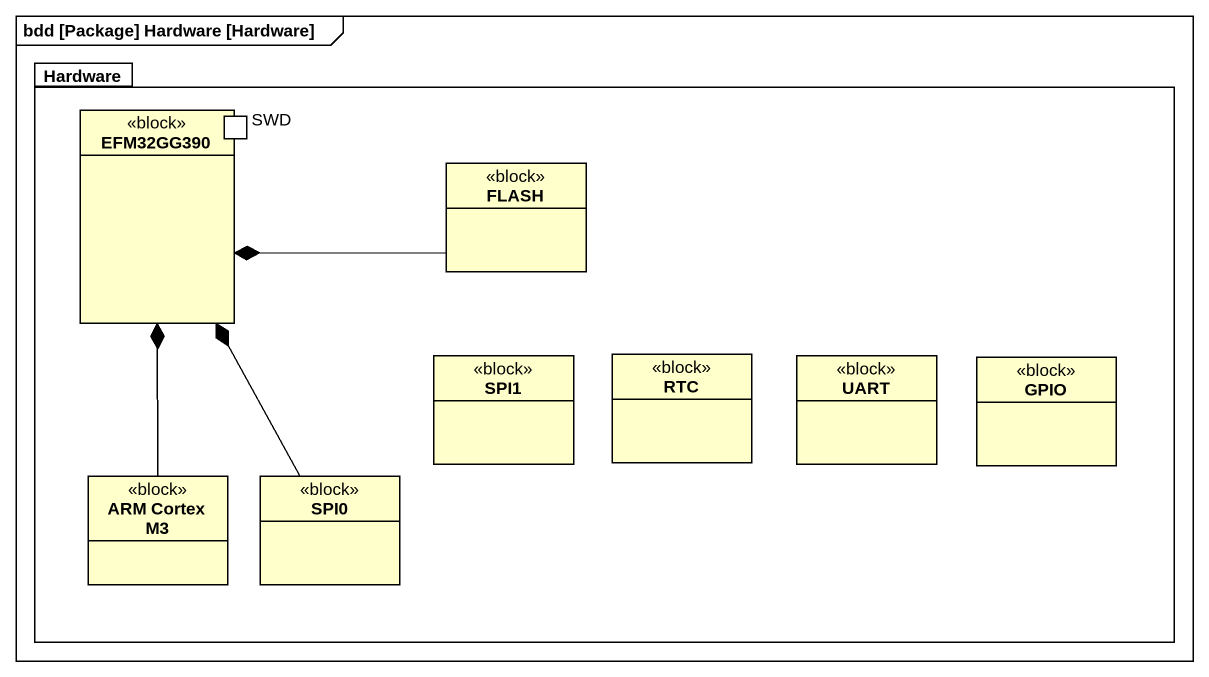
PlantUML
@startuml
mainframe bdd [Package] Hardware [Hardware]
allowmixing
hide circle
hide empty members
package Hardware {
  rectangle EFM32GG390 <<block>> {
    port SWD
  }
  class FLASH <<block>>
  class SPI1 <<block>>
  class RTC <<block>>
  class UART <<block>>
  class GPIO <<block>>
  class "ARM Cortex M3" as ARM_Cortex_M3 <<block>>
  class SPI0 <<block>>
}
FLASH -left-* EFM32GG390
ARM_Cortex_M3 -up-* EFM32GG390
SPI0 -up-* EFM32GG390
@enduml
